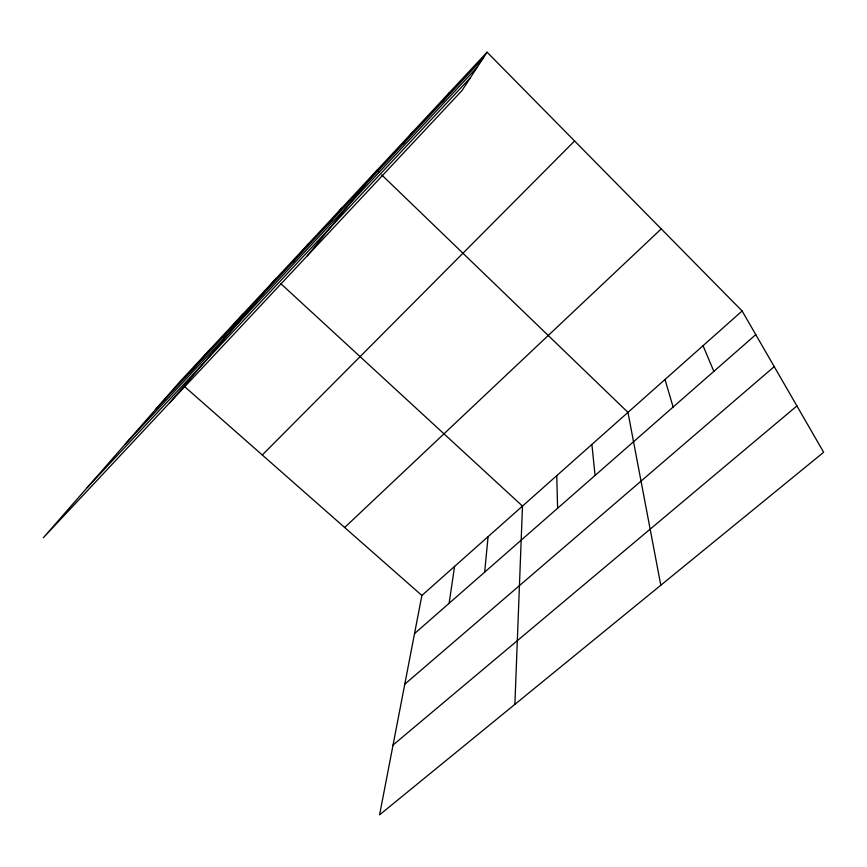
<?xml version="1.0" encoding="UTF-8"?>
<svg xmlns="http://www.w3.org/2000/svg" width="867" height="867" viewBox="0 0 867 867"><rect width="100%" height="100%" fill="white"/><g stroke="black" fill="none" stroke-linecap="round" stroke-linejoin="round"><path stroke-width="1.3" d="M514.879 704.362L522.487 506.09L280.615 283.487M484.664 572.155L488.088 536.651M449.128 603.291L454.568 566.433M742.119 310.982L421.882 595.466L379.594 814.817L823.65 452.281L742.119 310.982L487.07 52.183L179.469 382.098L43.35 537.735L462.046 90.493L487.07 52.183M442.549 101.786L449.312 92.682M403.361 143.792L412.616 132.033M307.243 255.863L376.95 170.29L378.879 172.154M328.43 224.109L342.259 207.495M292.591 262.517L308.511 243.703M169.769 402.711L275.663 278.925M222.927 337.187L242.727 314.255M189.082 373.471L210.67 348.632M156.179 408.725L482.962 58.468M125.032 444.348L477.37 67.041M87.22 487.579L470.391 77.716M262.278 454.991L574.583 140.985M344.654 527.494L661.239 228.91M414.534 633.593L755.775 334.651M404.781 684.193L774.231 366.622M393.044 745.024L796.914 405.951M184.443 386.476L421.882 595.466M381.773 174.939L627.968 412.389L660.806 585.236M703.039 345.695L713.855 371.369M665 379.486L673.128 407.057M591.89 444.435L595.055 475.452M556.744 475.658L557.611 508.246"/></g></svg>
